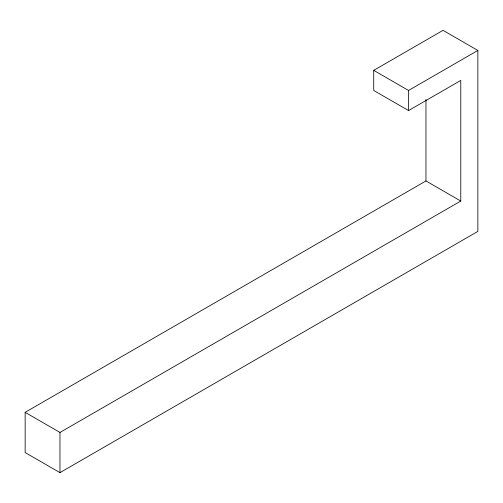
<?xml version="1.0" encoding="UTF-8"?>
<svg xmlns="http://www.w3.org/2000/svg" width="503" height="503" viewBox="0 0 503 503"><rect width="100%" height="100%" fill="white"/><g stroke="black" fill="none" stroke-linecap="round" stroke-linejoin="round"><path stroke-width="0.75" d="M373.723 70.357L443.03 30.343L477.85 50.451L477.85 231.399L59.97 472.657L25.15 452.549L25.15 412.341L425.959 180.935L460.779 201.043L460.779 80.411L408.549 110.566L373.723 90.465L373.723 70.357L408.549 90.465L477.85 50.451M25.15 412.341L59.97 432.448L460.779 201.043M425.959 99.468L425.959 180.935M408.549 90.465L408.549 110.566M59.97 432.448L59.97 472.657"/></g></svg>
